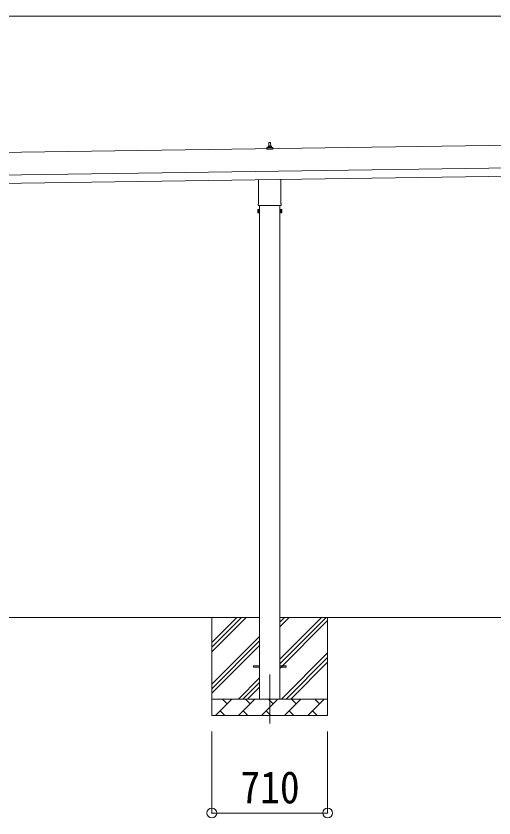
# Model space of a CAD drawing. Units: millimetres at full size, sheet at 1:60; details may follow other scales. Extents: x -16864 to 16864, y -11640 to 11640.
# Drawn here: x 2391 to 5321, y -8490 to -3574 of the extents above; entities that cross this region are included whole.
import ezdxf
from ezdxf.enums import TextEntityAlignment as Align

# ---------------------------------------------------------------- set-up
doc = ezdxf.new("R2010")
doc.units = ezdxf.units.MM
doc.header["$LTSCALE"] = 60
doc.header["$PDMODE"] = 32
doc.header["$PDSIZE"] = 60
doc.linetypes.add('CHAIN1', pattern=[8, 5, -1, 1, -1])
for name, color, linetype, lineweight in [('0-1_Defpoints', 7, 'CHAIN1', 9), ('0-2_TEXT1', 4, 'Continuous', 9), ('0-3_SHAPE', 7, 'Continuous', 9), ('0-8_TABLE1', 6, 'Continuous', 9)]:
    doc.layers.add(name, color=color, linetype=linetype, lineweight=lineweight)
doc.styles.add('ＭＳ ゴシック', font='')
doc.styles.get('ＭＳ ゴシック').set_extended_font_data('MS Gothic')

msp = doc.modelspace()

# ---------------------------------------------------------------- linework, layer by layer
at = {"layer": '0-1_Defpoints'}
msp.add_line((3946.57, -7611.46), (3946.57, -7960.46), dxfattribs=at)
at = {"layer": '0-2_TEXT1'}
for p, q in [((6586.63, -4348.76), (1051.17, -4427.84)), ((3936.87, -4377.84), (3936.87, -4373.63)), ((3937.87, -4373.63), (3955.87, -4373.63)), ((3940.87, -4373.63), (3941.6, -4350.1)), ((3942.6, -4349.13), (3951.15, -4349.13)), ((3952.15, -4350.1), (3952.87, -4373.63)), ((3956.87, -4377.84), (3956.87, -4373.63)), ((3928.62, -4389.13), (3928.62, -4381.41)), ((3965.12, -4389.13), (3928.62, -4389.13)), ((3929.01, -4380.63), (3964.74, -4380.63)), ((3929.39, -4380.44), (3936.11, -4378.81)), ((3936.49, -4378.63), (3957.26, -4378.63)), ((3964.36, -4380.44), (3957.64, -4378.81)), ((3965.12, -4389.13), (3965.12, -4381.41)), ((1053.17, -4567.83), (6588.63, -4488.75)), ((1053.88, -4617.82), (6589.35, -4538.74)), ((3878.27, -4723.11), (3878.27, -4577.47)), ((4014.87, -4575.52), (4014.87, -4723.11)), ((3872.57, -4761.38), (3873.33, -4760.07)), ((3872.57, -4761.38), (3872.57, -4778.38)), ((3879.57, -4764.98), (3873.33, -4764.98)), ((3876.57, -4731.88), (3876.57, -4726.38)), ((4014.5, -4735.38), (3878.63, -4735.38)), ((3884.07, -4735.38), (3884.07, -7761.46)), ((4009.07, -7761.46), (4009.07, -4735.38)), ((4013.57, -4764.98), (4019.81, -4764.98)), ((4016.57, -4726.38), (4016.57, -4731.88)), ((4020.57, -4761.38), (4019.81, -4760.07)), ((4020.57, -4761.38), (4020.57, -4778.38)), ((3872.57, -4778.38), (3873.33, -4779.7)), ((3879.57, -4774.79), (3873.33, -4774.79)), ((3879.57, -4779.7), (3873.33, -4779.7)), ((3882.07, -4779.08), (3879.57, -4779.08)), ((4011.07, -4779.08), (4013.57, -4779.08)), ((4013.57, -4774.79), (4019.81, -4774.79)), ((4013.57, -4779.7), (4019.81, -4779.7)), ((4020.57, -4778.38), (4019.81, -4779.7)), ((3846.57, -7556.96), (3884.07, -7556.96)), ((3846.57, -7565.96), (3846.57, -7556.96)), ((3846.57, -7556.96), (3884.07, -7556.96)), ((3846.57, -7565.96), (3846.57, -7556.96)), ((3846.57, -7565.96), (3884.07, -7565.96)), ((3846.57, -7565.96), (3884.07, -7565.96)), ((4009.07, -7556.96), (4046.57, -7556.96)), ((4009.07, -7556.96), (4046.57, -7556.96)), ((4009.07, -7565.96), (4046.57, -7565.96)), ((4009.07, -7565.96), (4046.57, -7565.96)), ((4046.57, -7565.96), (4046.57, -7556.96)), ((4046.57, -7565.96), (4046.57, -7556.96))]:
    msp.add_line(p, q, dxfattribs=at)
for points in [[(3879.57, -4779.7), (3879.57, -4760.07), (3873.33, -4760.07)], [(3879.57, -4779.08), (3879.57, -4760.68), (3882.07, -4760.68)], [(4013.57, -4779.08), (4013.57, -4760.68), (4011.07, -4760.68)], [(4013.57, -4779.7), (4013.57, -4760.07), (4019.81, -4760.07)]]:
    msp.add_lwpolyline(points, dxfattribs=at)
for points in [[(3882.07, -4780.38), (3882.07, -4759.38), (3884.07, -4759.38), (3884.07, -4780.38)], [(4011.07, -4780.38), (4011.07, -4759.38), (4009.07, -4759.38), (4009.07, -4780.38)]]:
    msp.add_lwpolyline(points, close=True, dxfattribs=at)
for centre, radius, start, end in [((3940.96, -4374.26), 4.13, 90, 171.17633), ((3937.87, -4374.63), 1, 90, 180), ((3942.6, -4350.13), 1, 90, 178.60509), ((3950.21, -4373.63), 4.83, 133.60282, 180), ((3943.54, -4373.63), 4.83, 0, 46.39718), ((3951.15, -4350.13), 1, 1.39491, 90), ((3952.79, -4374.26), 4.13, 8.82367, 90), ((3955.87, -4374.63), 1, 0, 90), ((3929.62, -4381.41), 1, 103.62699, 180), ((3935.87, -4377.84), 1, 283.62699, 0), ((3957.87, -4377.84), 1, 180, 256.37301), ((3964.12, -4381.41), 1, 0, 76.37301), ((3876.91, -4762.52), 4.34, 145.61575, 214.38425), ((3888.81, -4769.88), 16.24, 162.41205, 197.58795), ((3880.57, -4726.38), 4, 125.09963, 180), ((3880.57, -4731.88), 4, 180, 194.47751), ((3880.57, -4731.88), 4, 194.47751, 241.04498), ((4012.57, -4731.88), 4, 298.95502, 345.52249), ((4012.57, -4726.38), 4, 0, 54.90037), ((4012.57, -4731.88), 4, 345.52249, 0), ((4016.22, -4762.52), 4.34, 325.61575, 34.38425), ((4004.33, -4769.88), 16.24, 342.41205, 17.58795), ((3876.91, -4777.25), 4.34, 145.61575, 214.38425), ((4016.22, -4777.25), 4.34, 325.61575, 34.38425)]:
    msp.add_arc(centre, radius, start, end, dxfattribs=at)
at = {"layer": '0-3_SHAPE'}
for p, q in [((3884.07, -7261.46), (2009.07, -7261.46)), ((3591.57, -7261.46), (3591.57, -7861.46)), ((3591.57, -7414.94), (3745.05, -7261.46)), ((3591.57, -7443.22), (3773.33, -7261.46)), ((3591.57, -7471.51), (3801.62, -7261.46)), ((5884.07, -7261.46), (4009.07, -7261.46)), ((4009.07, -7290.28), (4037.89, -7261.46)), ((4009.07, -7318.57), (4066.18, -7261.46)), ((4009.07, -7516.55), (4264.17, -7261.46)), ((4009.07, -7544.84), (4291.57, -7262.34)), ((4301.57, -7261.46), (4301.57, -7861.46)), ((4009.07, -7573.12), (4301.57, -7280.62)), ((3591.57, -7669.5), (3884.07, -7377)), ((3591.57, -7697.78), (3884.07, -7405.28)), ((3591.57, -7726.07), (3884.07, -7433.57)), ((4018.72, -7761.46), (4301.57, -7478.61)), ((4047.01, -7761.46), (4301.57, -7506.9)), ((4075.29, -7761.46), (4301.57, -7535.18)), ((3754.17, -7761.46), (3884.07, -7631.55)), ((3782.45, -7761.46), (3884.07, -7659.84)), ((3810.73, -7761.46), (3884.07, -7688.12)), ((3591.57, -7761.46), (4301.57, -7761.46)), ((3613.72, -7861.46), (3713.72, -7761.46)), ((3685.17, -7790.01), (3656.62, -7761.46)), ((3755.14, -7861.46), (3855.14, -7761.46)), ((3826.59, -7790.01), (3798.04, -7761.46)), ((3896.57, -7861.46), (3996.57, -7761.46)), ((3968.01, -7790.01), (3939.46, -7761.46)), ((4037.99, -7861.46), (4137.99, -7761.46)), ((4109.43, -7790.01), (4080.88, -7761.46)), ((4179.41, -7861.46), (4279.41, -7761.46)), ((4250.86, -7790.01), (4222.3, -7761.46)), ((4301.57, -7861.46), (3591.57, -7861.46)), ((3642.28, -7832.9), (3670.83, -7861.46)), ((3783.7, -7832.9), (3812.25, -7861.46)), ((3925.12, -7832.9), (3953.67, -7861.46)), ((4066.54, -7832.9), (4095.09, -7861.46)), ((4207.96, -7832.9), (4236.52, -7861.46))]:
    msp.add_line(p, q, dxfattribs=at)
at = {"layer": '0-8_TABLE1'}
for p, q in [((12877.57, -3573.82), (1018.57, -3573.82)), ((3591.57, -8460.46), (3591.57, -7960.46)), ((4301.57, -8460.46), (4301.57, -7960.46)), ((3591.57, -8460.46), (4301.57, -8460.46))]:
    msp.add_line(p, q, dxfattribs=at)
for p in [(3591.57, -8460.46), (4301.57, -8460.46)]:
    msp.add_point(p, dxfattribs=at)

# ---------------------------------------------------------------- texts
at = {"layer": '0-8_TABLE1', "color": 7, "style": 'ＭＳ ゴシック', "width": 0.9}
msp.add_text('710', height=197.9, dxfattribs=at).set_placement((3766.57, -8460.46), align=Align.BOTTOM_LEFT)

doc.saveas('drawing.dxf')
